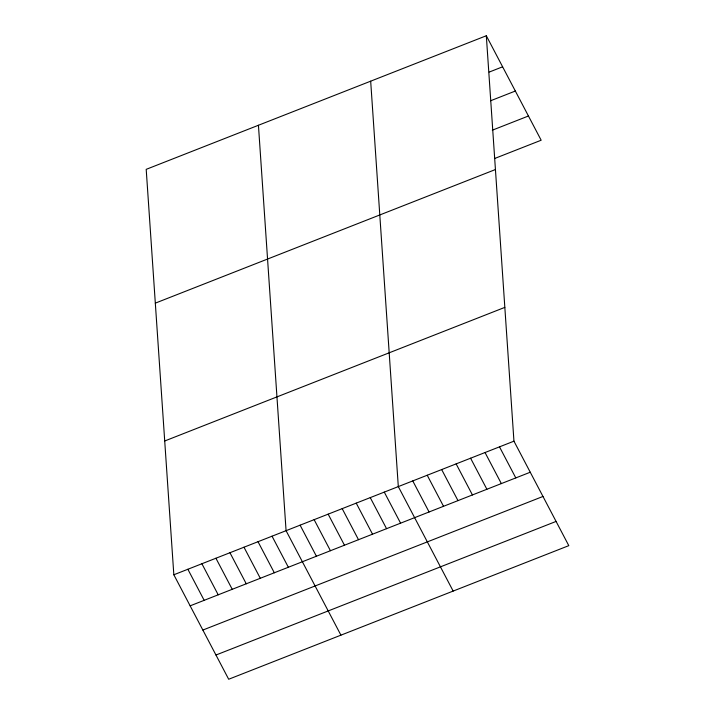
<?xml version="1.0" encoding="UTF-8"?>
<svg xmlns="http://www.w3.org/2000/svg" width="715" height="715" viewBox="0 0 715 715"><rect width="100%" height="100%" fill="white"/><g stroke="black" fill="none" stroke-linecap="round" stroke-linejoin="round"><path stroke-width="1.07" d="M486.316 35.75L146.2 169.348L173.834 574.771L228.684 679.25L568.8 545.652L513.951 441.173L486.316 35.75L541.166 140.229L494.7 158.48M489.203 72.081L502.618 66.808M490.562 100.77L515.345 91.037M492.313 130.193L528.448 116M155.316 303.142L495.432 169.535M164.718 440.985L504.826 307.379M173.834 574.771L513.951 441.173M190.145 605.837L530.253 472.231M202.863 630.058L542.98 496.46M215.966 655.02L556.082 521.423M499.49 446.848L515.801 477.915M485.038 452.532L501.349 483.59M470.586 458.208L486.888 489.266M456.134 463.883L472.436 494.95M441.673 469.558L457.984 500.625M427.221 475.243L443.523 506.3M412.769 480.918L429.072 511.976M453.158 591.073L398.309 486.593L370.674 81.17M384.277 492.108L400.588 523.166M370.254 497.622L386.556 528.68M356.222 503.128L372.533 534.194M342.19 508.642L358.501 539.7M328.158 514.148L344.469 545.214M314.135 519.662L330.437 550.72M300.103 525.176L316.405 556.234M340.921 635.161L286.072 530.682L258.437 125.259M272.04 536.196L288.351 567.254M258.017 541.711L274.319 572.769M243.985 547.216L260.287 578.283M229.953 552.731L246.264 583.789M215.921 558.236L232.232 589.303M201.898 563.751L218.2 594.808M187.866 569.265L204.168 600.323"/></g></svg>
